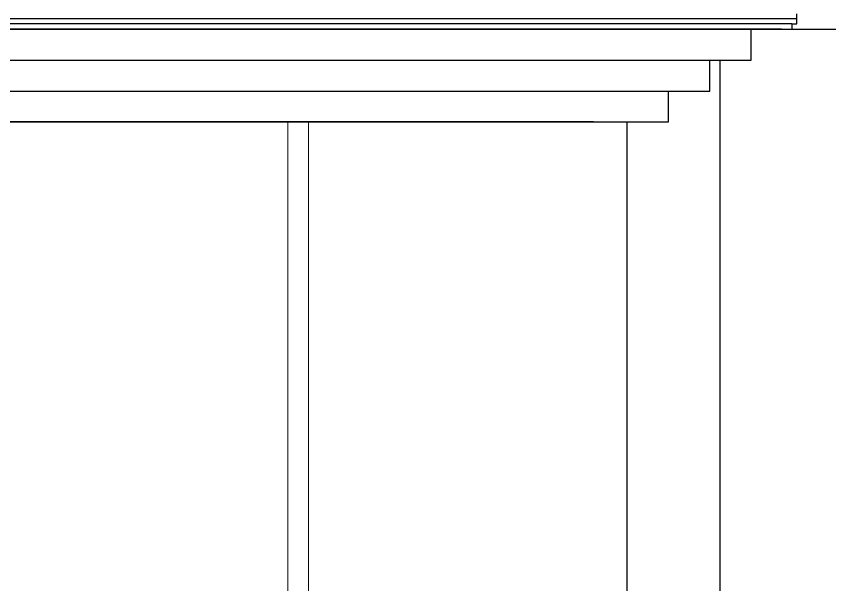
# Model space of a CAD drawing. Header units: inches. Extents: x 1397 to 20304, y -27267 to -746.
# Drawn here: x 13991.8 to 14070.6, y -21151 to -21095.9 of the extents above; entities that cross this region are included whole.
import ezdxf

# ---------------------------------------------------------------- set-up
doc = ezdxf.new("R2010")
doc.units = ezdxf.units.IN
doc.header["$LTSCALE"] = 17
doc.header["$MEASUREMENT"] = 0
doc.layers.add('25 BOT BAR', color=12, linetype='Continuous', lineweight=25)
doc.layers.add('WINDOW FRAME', color=161, linetype='Continuous', lineweight=20)

msp = doc.modelspace()

# ---------------------------------------------------------------- linework, layer by layer
at = {"layer": '25 BOT BAR'}
for p, q in [((14067.417, -21096.111), (13913.289, -21096.111)), ((14067.417, -21096.111), (14067.417, -21095.611)), ((14067.417, -21096.611), (14067.417, -21096.111)), ((14066.917, -21096.611), (13913.789, -21096.611)), ((14066.917, -21096.611), (14066.917, -21097.111)), ((14066.917, -21096.611), (14067.417, -21096.611)), ((13841.234, -21097.111), (14086.971, -21097.111)), ((14065.917, -21097.111), (13915.289, -21097.111)), ((14062.975, -21100.111), (14062.975, -21097.111)), ((14065.916, -21097.111), (14086.971, -21097.111)), ((14065.916, -21097.111), (14086.971, -21097.111)), ((14065.916, -21097.111), (14065.916, -21097.111)), ((14065.917, -21097.111), (14066.917, -21097.111)), ((13921.975, -21100.111), (14062.975, -21100.111)), ((14058.975, -21103.111), (14058.975, -21100.111)), ((14058.975, -21100.111), (14062.975, -21100.111)), ((14059.975, -21165.111), (14059.975, -21100.111)), ((13925.975, -21103.111), (14054.975, -21103.111)), ((14054.975, -21106.111), (14054.975, -21103.111)), ((14054.975, -21103.111), (14058.975, -21103.111)), ((13925.975, -21106.111), (14050.975, -21106.111)), ((14047.717, -21106.111), (13933.234, -21106.111)), ((14050.975, -21165.111), (14050.975, -21106.111)), ((14050.975, -21106.111), (14054.975, -21106.111))]:
    msp.add_line(p, q, dxfattribs=at)
at = {"layer": 'WINDOW FRAME'}
for p, q in [((14018.096, -21106.111), (14018.096, -21165.111)), ((14020.096, -21106.111), (14020.096, -21165.111))]:
    msp.add_line(p, q, dxfattribs=at)

doc.saveas('drawing.dxf')
